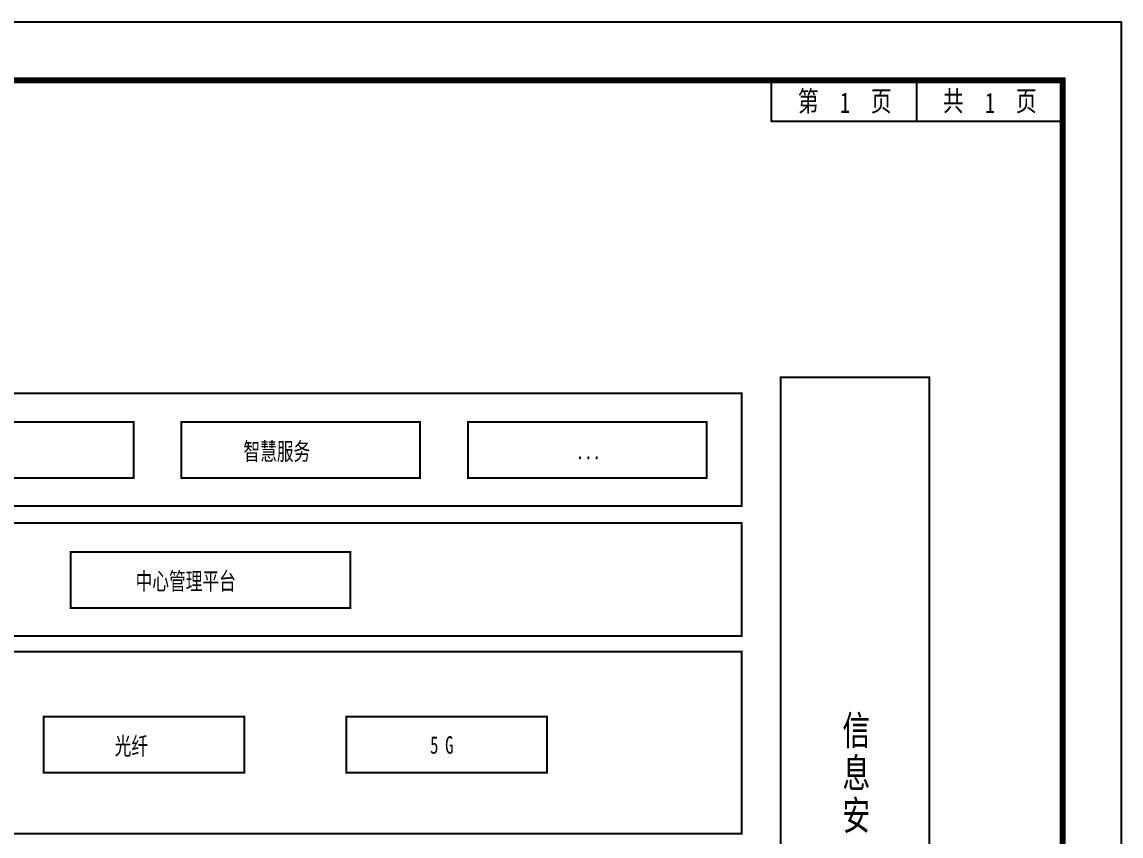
# Model space of a CAD drawing. Header units: millimetres. Extents: x 2630 to 3503, y 1668 to 1965.
# Drawn here: x 2861.5 to 3050, y 1825.8 to 1965.3 of the extents above; entities that cross this region are included whole.
import ezdxf
from ezdxf.enums import TextEntityAlignment as Align

# ---------------------------------------------------------------- set-up
doc = ezdxf.new("R2010")
doc.units = ezdxf.units.MM
doc.styles.get("Standard").update_dxf_attribs({"font": '', "width": 0.7})
doc.styles.add('WMF-宋体1', font='', dxfattribs={"width": 0.7})
doc.styles.get('Standard').set_extended_font_data('仿宋_GB2312')
doc.styles.get('WMF-宋体1').set_extended_font_data('仿宋_GB2312')

# ---------------------------------------------------------------- blocks, each defined once
blk = doc.blocks.new('tk')
at = {"color": 7, "true_color": 0xffffff, "flags": 128}
blk.add_lwpolyline([(420, -297), (0, -297), (0, 0), (420, 0)], close=True, dxfattribs=at)
at = {"const_width": 1, "flags": 128}
blk.add_lwpolyline([(410, -10), (25, -10), (25, -287), (410, -287)], close=True, dxfattribs=at)
for points in [[(360, -10), (360, -17), (410, -17)], [(385, -17), (385, -10)]]:
    blk.add_lwpolyline(points)
at = {"width": 0.75}
for s, p in [('第     页', (372.63, -13.5)), ('共     页', (397.5, -13.5))]:
    blk.add_text(s, height=3.5, dxfattribs=at).set_placement(p, align=Align.MIDDLE)

msp = doc.modelspace()

# ---------------------------------------------------------------- linework, layer by layer
at = {"color": 7, "lineweight": 0, "const_width": 0.342}
for points in [[(2991.58, 1747.96), (3017.08, 1747.96), (3017.08, 1904.4), (2991.58, 1904.4), (2991.58, 1747.96)], [(2704.55, 1882.32), (2984.91, 1882.32), (2984.91, 1901.66), (2704.55, 1901.66), (2704.55, 1882.32)], [(2839.76, 1887.11), (2880.67, 1887.11), (2880.67, 1896.7), (2839.76, 1896.7), (2839.76, 1887.11)], [(2888.88, 1887.11), (2929.79, 1887.11), (2929.79, 1896.7), (2888.88, 1896.7), (2888.88, 1887.11)], [(2938.01, 1887.11), (2978.91, 1887.11), (2978.91, 1896.7), (2938.01, 1896.7), (2938.01, 1887.11)], [(2704.55, 1860.07), (2984.91, 1860.07), (2984.91, 1879.41), (2704.55, 1879.41), (2704.55, 1860.07)], [(2869.89, 1864.86), (2917.81, 1864.86), (2917.81, 1874.45), (2869.89, 1874.45), (2869.89, 1864.86)], [(2704.55, 1826.18), (2984.91, 1826.18), (2984.91, 1857.33), (2704.55, 1857.33), (2704.55, 1826.18)], [(2865.26, 1836.62), (2899.67, 1836.62), (2899.67, 1846.2), (2865.26, 1846.2), (2865.26, 1836.62)], [(2917.13, 1836.62), (2951.53, 1836.62), (2951.53, 1846.2), (2917.13, 1846.2), (2917.13, 1836.62)]]:
    msp.add_lwpolyline(points, close=True, dxfattribs=at)
at = {"color": 7, "lineweight": 0}
for points in [[(2991.58, 1904.4), (2991.58, 1747.96), (3017.08, 1747.96), (3017.08, 1904.4), (2991.58, 1904.4)], [(2704.55, 1901.66), (2704.55, 1882.32), (2984.91, 1882.32), (2984.91, 1901.66), (2704.55, 1901.66)], [(2839.76, 1896.7), (2839.76, 1887.11), (2880.67, 1887.11), (2880.67, 1896.7), (2839.76, 1896.7)], [(2888.88, 1896.7), (2888.88, 1887.11), (2929.79, 1887.11), (2929.79, 1896.7), (2888.88, 1896.7)], [(2938.01, 1896.7), (2938.01, 1887.11), (2978.91, 1887.11), (2978.91, 1896.7), (2938.01, 1896.7)], [(2704.55, 1879.41), (2704.55, 1860.07), (2984.91, 1860.07), (2984.91, 1879.41), (2704.55, 1879.41)], [(2869.89, 1874.45), (2869.89, 1864.86), (2917.81, 1864.86), (2917.81, 1874.45), (2869.89, 1874.45)], [(2704.55, 1857.33), (2704.55, 1826.18), (2984.91, 1826.18), (2984.91, 1857.33), (2704.55, 1857.33)], [(2865.26, 1846.2), (2865.26, 1836.62), (2899.67, 1836.62), (2899.67, 1846.2), (2865.26, 1846.2)], [(2917.13, 1846.2), (2917.13, 1836.62), (2951.53, 1836.62), (2951.53, 1846.2), (2917.13, 1846.2)]]:
    msp.add_lwpolyline(points, close=True, dxfattribs=at)

# ---------------------------------------------------------------- block references
msp.add_blockref('tk', (2629.95, 1965.29))

# ---------------------------------------------------------------- texts
at = {"width": 0.7}
for p in [(3002.64, 1951.46), (3027.49, 1951.42)]:
    msp.add_text('1', height=3.5, dxfattribs=at).set_placement(p, align=Align.MIDDLE)
at = {"color": 7, "lineweight": 0, "style": 'WMF-宋体1', "width": 0.7}
for s, height, p in [('智慧服务', 3, (2899.5, 1890.19)), ('...', 3, (2956.49, 1890.36)), ('中心管理平台', 3, (2881.01, 1867.94)), ('信', 5, (3002.19, 1841.37)), ('光纤', 3, (2877.42, 1839.7)), ('5', 3, (2931.5, 1839.87)), ('G', 3, (2934.07, 1839.87)), ('息', 5, (3002.19, 1834.05)), ('安', 5, (3002.19, 1826.8))]:
    msp.add_text(s, height=height, dxfattribs=at).set_placement(p)

doc.saveas('drawing.dxf')
